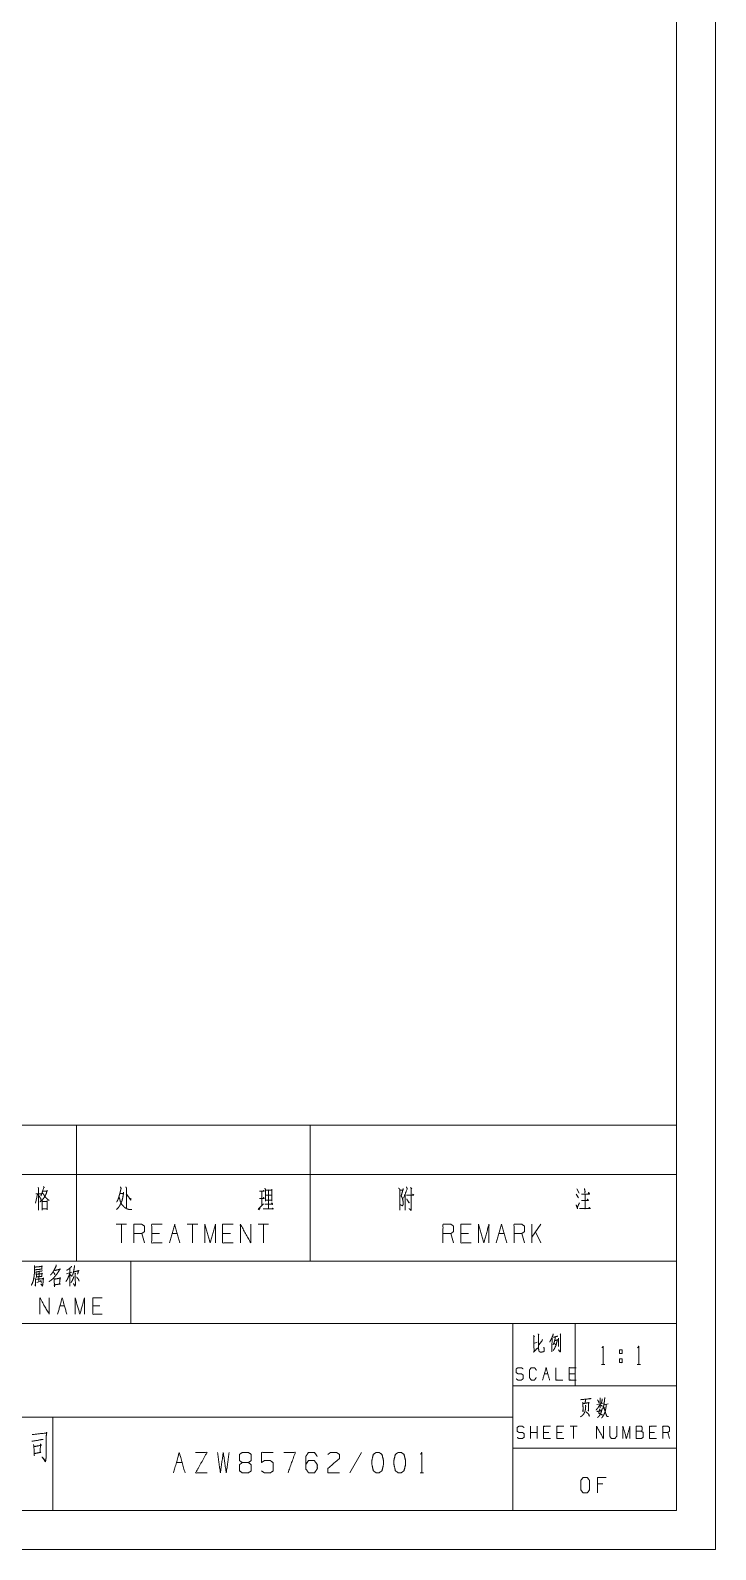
# Model space of a CAD drawing. Header units: millimetres. Extents: x 0 to 420, y 0 to 297.
# Drawn here: x 332.1 to 420, y 0 to 194.9 of the extents above; entities that cross this region are included whole.
import ezdxf

# ---------------------------------------------------------------- set-up
doc = ezdxf.new("R2010")
doc.units = ezdxf.units.MM
doc.layers.add('101', color=7, linetype='Continuous', true_color=0xffffff)

msp = doc.modelspace()

# ---------------------------------------------------------------- linework, layer by layer
at = {"layer": '101', "color": 133, "linetype": 'Continuous', "lineweight": 18}
for p, q in [((420, 0), (420, 297)), ((415, 5), (415, 292)), ((235, 37), (415, 37)), ((345, 37), (345, 29)), ((235, 29), (415, 29)), ((394, 29), (394, 5)), ((402, 29), (402, 21)), ((394, 21), (415, 21)), ((285, 17), (394, 17)), ((335, 17), (335, 5)), ((394, 13), (415, 13)), ((25, 5), (415, 5)), ((235, 5), (415, 5)), ((0, 0), (420, 0))]:
    msp.add_line(p, q, dxfattribs=at)
at = {"layer": '101', "color": 72, "linetype": 'Continuous', "lineweight": 18}
for p, q in [((313, 54.46), (338, 54.46)), ((338, 54.46), (368, 54.46)), ((338, 54.46), (338, 48.11)), ((368, 54.46), (415, 54.46)), ((368, 54.46), (368, 48.11)), ((415, 54.46), (415, 48.11)), ((313, 48.11), (338, 48.11)), ((338, 48.11), (368, 48.11)), ((338, 48.11), (338, 37)), ((368, 48.11), (368, 37)), ((368, 48.11), (415, 48.11)), ((415, 48.11), (415, 37)), ((333.02, 45.6), (332.74, 44.45)), ((343.6, 45.68), (344.03, 45.68)), ((361.81, 45.95), (361.81, 44.13)), ((362.25, 45.48), (363.03, 45.48)), ((379.52, 46.1), (379.87, 46.1)), ((380.17, 45.6), (380.17, 43.53)), ((380.84, 46.45), (381.02, 46.3)), ((402.12, 45.6), (402.42, 45.12)), ((402.21, 46.3), (402.51, 45.75)), ((344.45, 41.74), (343.11, 41.74)), ((343.78, 41.74), (343.78, 39.36)), ((353.56, 41.74), (352.21, 41.74)), ((352.88, 41.74), (352.88, 39.36)), ((362.66, 41.74), (361.32, 41.74)), ((361.99, 41.74), (361.99, 39.36)), ((396.41, 39.36), (396.41, 41.74)), ((397.58, 41.74), (396.41, 40.09)), ((346.73, 39.36), (346.39, 40.56)), ((348.67, 40.56), (347.66, 40.56)), ((350.27, 40.56), (350.94, 40.56)), ((357.77, 40.56), (356.76, 40.56)), ((386.37, 39.36), (386.04, 40.56)), ((388.31, 40.56), (387.31, 40.56)), ((392.19, 40.56), (392.87, 40.56)), ((395.48, 39.36), (395.14, 40.56)), ((397.58, 39.36), (396.91, 40.79)), ((313, 37), (338, 37)), ((333.22, 35.67), (333.2, 34.36)), ((336.72, 35.38), (337.43, 35.58)), ((338, 37), (368, 37)), ((368, 37), (415, 37)), ((332.92, 34.28), (333.47, 34.43)), ((335.89, 31.26), (336.48, 31.26)), ((341.01, 31.26), (340.12, 31.26)), ((396.78, 26.5), (397.1, 26.62)), ((405.37, 23.74), (405.8, 23.74)), ((407.69, 24.46), (407.69, 23.99)), ((407.69, 24.46), (408.02, 24.46)), ((409.93, 23.74), (410.35, 23.74)), ((398.04, 22.56), (398.48, 22.56)), ((401.88, 22.56), (401.21, 22.56)), ((404.78, 18.63), (405.57, 18.79)), ((405.68, 18.57), (406.23, 18.69)), ((396.24, 14.25), (396.24, 15.82)), ((397.13, 14.25), (397.13, 15.82)), ((402.22, 15.82), (401.33, 15.82)), ((401.78, 15.82), (401.78, 14.25)), ((397.13, 15.04), (396.24, 15.04)), ((398.6, 15.04), (397.94, 15.04)), ((400.3, 15.04), (399.63, 15.04)), ((412.18, 15.04), (411.51, 15.04)), ((414.1, 14.25), (413.88, 15.04)), ((374.57, 12.47), (373.09, 9.85)), ((350.83, 11.17), (351.57, 11.17)), ((382.08, 9.85), (382.55, 9.85)), ((405.52, 8.46), (404.84, 8.46))]:
    msp.add_line(p, q, dxfattribs=at)
for points, knots in [([(333.09, 46.45), (333.19, 46.35), (333.14, 46.43), (333.14, 43.53), (333.14, 45.65), (332.79, 45.65), (333.44, 45.65)], [0, 0, 0.023247, 0.037896, 0.500409, 0.839319, 0.895699, 1, 1]), ([(333.18, 45.43), (333.48, 44.95), (333.48, 45.02), (333.44, 44.83)], [0, 0, 0.668993, 0.75826, 1, 1]), ([(333.71, 46), (334.26, 46), (334.27, 46.1), (334.11, 45.62), (333.88, 45.18), (333.62, 44.85), (333.3, 44.6)], [0, 0, 0.220966, 0.26192, 0.463932, 0.667691, 0.836831, 1, 1]), ([(333.78, 46.58), (333.88, 46.43), (333.81, 46.45), (333.46, 45.37)], [0, 0, 0.132126, 0.186059, 1, 1]), ([(333.64, 45.78), (333.81, 45.55), (334.01, 45.25), (334.18, 45.05), (334.5, 44.8)], [0, 0, 0.21756, 0.48939, 0.692342, 1, 1]), ([(344.06, 45.85), (343.95, 45.12), (343.88, 44.9), (343.85, 44.73), (343.74, 44.55), (343.65, 44.35), (343.6, 44.2), (343.48, 44), (343.37, 43.85), (343.14, 43.63)], [0, 0, 0.296653, 0.392139, 0.46442, 0.547269, 0.635793, 0.700209, 0.795421, 0.869798, 1, 1]), ([(343.65, 46.55), (343.74, 46.33), (343.65, 46), (343.62, 45.83), (343.55, 45.6), (343.48, 45.35), (343.41, 45.12), (343.35, 44.93), (343.27, 44.77), (343.16, 44.6)], [0, 0, 0.116541, 0.278918, 0.364993, 0.478696, 0.603951, 0.71766, 0.817412, 0.901346, 1, 1]), ([(343.48, 45.2), (343.55, 45.02), (343.6, 44.83), (343.64, 44.65), (343.81, 44.3), (343.9, 44.2), (344.15, 43.95), (344.29, 43.83), (344.47, 43.73), (344.71, 43.65), (344.94, 43.65), (345.12, 43.63)], [0, 0, 0.075192, 0.15762, 0.228747, 0.384949, 0.438119, 0.578251, 0.653441, 0.734337, 0.837345, 0.928883, 1, 1]), ([(344.36, 46.53), (344.43, 46.35), (344.43, 43.83)], [0, 0, 0.06955, 1, 1]), ([(344.4, 45.65), (344.98, 44.85), (344.98, 45.08)], [0, 0, 0.814824, 1, 1]), ([(361.48, 45.05), (362.1, 45.05), (362.02, 45.2), (361.99, 45.08)], [0, 0, 0.676561, 0.857934, 1, 1]), ([(361.49, 45.98), (362.1, 45.98), (362.02, 46.08), (361.99, 45.95)], [0, 0, 0.704243, 0.847777, 1, 1]), ([(362.17, 46.38), (362.25, 46.22), (362.25, 44.73), (362.25, 44.85), (363.07, 44.85), (363.07, 44.73), (363.07, 46.22), (363.07, 46.13), (362.25, 46.13), (362.64, 46.13), (362.64, 43.73), (361.94, 43.73), (363.28, 43.73), (363.19, 43.78), (363.17, 43.83), (363.07, 43.67)], [0, 0, 0.016856, 0.162098, 0.174201, 0.252928, 0.265031, 0.410272, 0.419955, 0.498682, 0.536334, 0.76872, 0.837175, 0.967244, 0.977077, 0.982211, 1, 1]), ([(379.34, 46.38), (379.5, 46.22), (379.5, 43.53)], [0, 0, 0.074914, 1, 1]), ([(379.94, 46.33), (379.66, 45.37), (379.77, 45.2), (379.84, 45.02), (379.91, 44.68), (379.91, 44.25), (379.84, 44.1), (379.59, 44.23)], [0, 0, 0.379822, 0.458229, 0.530553, 0.667378, 0.830233, 0.893776, 1, 1]), ([(380.33, 46.53), (380.44, 46.3), (379.96, 45.08)], [0, 0, 0.159107, 1, 1]), ([(380.35, 45.48), (381.27, 45.48), (381.2, 45.62), (381.14, 45.5)], [0, 0, 0.752923, 0.888763, 1, 1]), ([(380.37, 45), (380.68, 44.48), (380.7, 44.58), (380.61, 44.6)], [0, 0, 0.760418, 0.886215, 1, 1]), ([(380.95, 46.35), (380.95, 43.53), (380.68, 43.75)], [0, 0, 0.890401, 1, 1]), ([(403.26, 45.6), (403.26, 43.75), (402.55, 43.75), (403.94, 43.75), (403.8, 43.9), (403.71, 43.75)], [0, 0, 0.426906, 0.590047, 0.912256, 0.959823, 1, 1]), ([(402.78, 45.62), (403.84, 45.62), (403.71, 45.83), (403.66, 45.65)], [0, 0, 0.717261, 0.876328, 1, 1]), ([(402.8, 44.8), (403.68, 44.8), (403.59, 44.95), (403.5, 44.83)], [0, 0, 0.729813, 0.873574, 1, 1]), ([(403.17, 46.35), (403.26, 45.87), (403.27, 45.98), (403.22, 45.75)], [0, 0, 0.592181, 0.716658, 1, 1]), ([(333.62, 44.8), (333.62, 43.55), (333.62, 43.73), (334.26, 43.73), (334.26, 43.6), (334.26, 44.8), (334.26, 44.68), (333.69, 44.68)], [0, 0, 0.306605, 0.34953, 0.505604, 0.536265, 0.830605, 0.861265, 1, 1]), ([(361.57, 43.85), (361.41, 43.6), (361.34, 43.67), (362.02, 44.38)], [0, 0, 0.214427, 0.289033, 1, 1]), ([(362.17, 44.3), (363.17, 44.3), (363.1, 44.48), (363.03, 44.33)], [0, 0, 0.739673, 0.878255, 1, 1]), ([(402.12, 44.23), (402.3, 43.73), (402.27, 43.95), (402.53, 44.48)], [0, 0, 0.39393, 0.563113, 1, 1]), ([(345.38, 39.36), (345.38, 41.74), (346.39, 41.74), (346.73, 41.51), (346.73, 40.79), (346.39, 40.56), (345.38, 40.56)], [0, 0, 0.400951, 0.571036, 0.639278, 0.761673, 0.829915, 1, 1]), ([(349, 39.36), (347.66, 39.36), (347.66, 41.74), (349, 41.74)], [0, 0, 0.26539, 0.73461, 1, 1]), ([(349.94, 39.36), (350.61, 41.74), (351.28, 39.36)], [0, 0, 0.499999, 1, 1]), ([(354.49, 39.36), (354.49, 41.74), (355.16, 39.36), (355.83, 41.74), (355.83, 39.36)], [0, 0, 0.245192, 0.500001, 0.754808, 1, 1]), ([(358.11, 39.36), (356.76, 39.36), (356.76, 41.74), (358.11, 41.74)], [0, 0, 0.26539, 0.73461, 1, 1]), ([(359.04, 39.36), (359.04, 41.74), (360.38, 39.36), (360.38, 41.74)], [0, 0, 0.317574, 0.682426, 1, 1]), ([(385.03, 39.36), (385.03, 41.74), (386.04, 41.74), (386.37, 41.51), (386.37, 40.79), (386.04, 40.56), (385.03, 40.56)], [0, 0, 0.400952, 0.571031, 0.639278, 0.761674, 0.829922, 1, 1]), ([(388.65, 39.36), (387.31, 39.36), (387.31, 41.74), (388.65, 41.74)], [0, 0, 0.26539, 0.73461, 1, 1]), ([(389.58, 39.36), (389.58, 41.74), (390.25, 39.36), (390.93, 41.74), (390.93, 39.36)], [0, 0, 0.245192, 0.499999, 0.754808, 1, 1]), ([(394.14, 39.36), (394.14, 41.74), (395.14, 41.74), (395.48, 41.51), (395.48, 40.79), (395.14, 40.56), (394.14, 40.56)], [0, 0, 0.400951, 0.571036, 0.639278, 0.761673, 0.829915, 1, 1]), ([(332.63, 36.46), (332.64, 36.26), (332.64, 35.91), (332.63, 35.58), (332.61, 35.36), (332.58, 35.07), (332.53, 34.83), (332.49, 34.56), (332.42, 34.36), (332.35, 34.16), (332.22, 33.92)], [0, 0, 0.076503, 0.212087, 0.33934, 0.424292, 0.535105, 0.630037, 0.733301, 0.813245, 0.895183, 1, 1]), ([(332.67, 36.24), (333.64, 36.35), (333.59, 36.39), (333.55, 36), (333.63, 36), (332.66, 35.89)], [0, 0, 0.39108, 0.416924, 0.577585, 0.60892, 1, 1]), ([(333.63, 35.8), (333.58, 35.75), (333.19, 35.69), (332.97, 35.64), (332.77, 35.6)], [0, 0, 0.07226, 0.516589, 0.766867, 1, 1]), ([(332.85, 35.49), (332.86, 35.34), (332.89, 34.89), (332.88, 35), (333.61, 35.07), (333.55, 35.07), (333.59, 35.47), (333.63, 35.4), (332.86, 35.34)], [0, 0, 0.056492, 0.217482, 0.258029, 0.525926, 0.548635, 0.694164, 0.720796, 1, 1]), ([(335.2, 35.84), (335.25, 35.82), (335.95, 35.98), (335.9, 36.02), (335.78, 35.8), (335.64, 35.56), (335.5, 35.36), (335.34, 35.16), (335.17, 34.96), (334.98, 34.76), (334.78, 34.58), (334.62, 34.47), (334.5, 34.36)], [0, 0, 0.017093, 0.254607, 0.275864, 0.359629, 0.452278, 0.53264, 0.616084, 0.70281, 0.792986, 0.881828, 0.944963, 1, 1]), ([(335.42, 36.53), (335.4, 36.37), (335.22, 36.02), (335.11, 35.8), (334.98, 35.6), (334.83, 35.38), (334.67, 35.22)], [0, 0, 0.101774, 0.363754, 0.525154, 0.678922, 0.85608, 1, 1]), ([(335.03, 35.6), (335.06, 35.58), (335.23, 35.38), (335.25, 35.27), (335.19, 35.42)], [0, 0, 0.066028, 0.519581, 0.712132, 1, 1]), ([(337.15, 35.47), (337.06, 35.18), (336.95, 34.94), (336.86, 34.69), (336.76, 34.56), (336.65, 34.39)], [0, 0, 0.251918, 0.474135, 0.691326, 0.826694, 1, 1]), ([(337.37, 36.35), (337.34, 36.26), (337.14, 36.09), (336.92, 35.93), (336.73, 35.84)], [0, 0, 0.111856, 0.433088, 0.752703, 1, 1]), ([(337.15, 36.02), (337.17, 34.28), (337.18, 33.79), (337.15, 33.88), (337.17, 34.08)], [0, 0, 0.691283, 0.883884, 0.921006, 1, 1]), ([(337.17, 35.31), (337.37, 35.14), (337.42, 35.05)], [0, 0, 0.729109, 1, 1]), ([(337.78, 36.44), (337.76, 36.33), (337.68, 35.87), (337.62, 35.56), (337.51, 35.18)], [0, 0, 0.086565, 0.451629, 0.696477, 1, 1]), ([(337.81, 35.49), (337.89, 35.38), (337.85, 35.4), (337.87, 34.23), (337.87, 33.94), (337.85, 33.79), (337.61, 34.14), (337.85, 33.83)], [0, 0, 0.051678, 0.066298, 0.513635, 0.623349, 0.682727, 0.848098, 1, 1]), ([(337.65, 35.64), (338.35, 35.8), (338.29, 35.82), (338.15, 35.34)], [0, 0, 0.557066, 0.608364, 1, 1]), ([(332.72, 34.85), (332.74, 34.65), (332.75, 34.14), (332.74, 33.81), (332.72, 33.9), (332.75, 34.12)], [0, 0, 0.147471, 0.523364, 0.768667, 0.835021, 1, 1]), ([(332.75, 34.67), (333.81, 34.78), (333.78, 34.85), (333.77, 34.74), (333.72, 34.23), (333.7, 34.03), (333.64, 33.81), (333.44, 34.1), (333.66, 33.88)], [0, 0, 0.374083, 0.399749, 0.43883, 0.61759, 0.687458, 0.767887, 0.891105, 1, 1]), ([(333.42, 34.56), (333.49, 34.39), (333.52, 34.25)], [0, 0, 0.579215, 1, 1]), ([(335.11, 34.81), (335.14, 34.74), (335.17, 34.19), (335.19, 34.12), (335.19, 33.72), (335.17, 33.9), (335.17, 33.97), (335.94, 34.08), (335.84, 34.08), (335.92, 34.89), (335.95, 34.85), (335.9, 34.83), (335.15, 34.69)], [0, 0, 0.018828, 0.160986, 0.178485, 0.280676, 0.326272, 0.343303, 0.542024, 0.566111, 0.777126, 0.791033, 0.804348, 1, 1]), ([(337.67, 35.03), (337.65, 34.92), (337.48, 34.52), (337.31, 34.25)], [0, 0, 0.129619, 0.632946, 1, 1]), ([(338.03, 34.96), (338.31, 34.61), (338.35, 34.43)], [0, 0, 0.711821, 1, 1]), ([(333.33, 30.2), (333.33, 32.3), (334.51, 30.2), (334.51, 32.3)], [0, 0, 0.317574, 0.682426, 1, 1]), ([(337.85, 30.2), (337.85, 32.3), (338.45, 30.2), (339.04, 32.3), (339.04, 30.2)], [0, 0, 0.245192, 0.5, 0.754808, 1, 1]), ([(341.3, 30.2), (340.12, 30.2), (340.12, 32.3), (341.3, 32.3)], [0, 0, 0.265389, 0.734611, 1, 1]), ([(396.62, 27.47), (396.76, 27.35), (396.68, 27.39), (396.71, 25.4), (396.62, 25.32), (397.17, 25.88)], [0, 0, 0.060255, 0.090729, 0.71461, 0.752496, 1, 1]), ([(397.22, 27.7), (397.34, 27.55), (397.29, 27.59), (397.29, 26.72), (397.29, 26.04), (397.29, 25.94), (397.31, 25.54), (397.35, 25.44), (397.41, 25.38), (397.54, 25.34), (397.8, 25.36), (397.99, 25.42), (398.01, 25.44), (397.98, 25.98)], [0, 0, 0.050887, 0.067371, 0.30486, 0.491459, 0.519732, 0.627242, 0.657953, 0.681265, 0.71898, 0.791172, 0.845841, 0.852765, 1, 1]), ([(399.18, 27.7), (399.16, 27.59), (398.99, 27.14), (398.84, 26.87), (398.72, 26.62)], [0, 0, 0.089072, 0.504979, 0.766001, 1, 1]), ([(399.19, 27.28), (399.22, 27.26), (399.25, 27.26), (399.76, 27.39), (399.72, 27.39), (399.65, 27.35)], [0, 0, 0.049781, 0.090425, 0.822292, 0.883256, 1, 1]), ([(400.07, 27.68), (400.13, 27.59), (400.1, 27.57), (400.12, 25.52), (400.12, 25.5), (400.1, 25.38), (400.07, 25.34), (399.84, 25.65), (400.07, 25.36), (400.1, 25.44)], [0, 0, 0.031372, 0.042462, 0.676473, 0.682877, 0.721567, 0.737252, 0.857566, 0.97283, 1, 1]), ([(397.29, 26.23), (397.72, 26.77), (397.79, 26.95)], [0, 0, 0.77398, 1, 1]), ([(399.02, 27.14), (399, 25.38), (398.99, 25.5), (398.99, 25.52), (399, 25.71)], [0, 0, 0.841012, 0.900786, 0.910681, 1, 1]), ([(399.43, 27.22), (399.44, 27.18), (399.37, 26.89), (399.3, 26.62), (399.22, 26.43), (399.16, 26.29)], [0, 0, 0.044891, 0.350478, 0.63559, 0.840224, 1, 1]), ([(399.43, 26.83), (399.72, 26.89), (399.69, 26.95), (399.66, 26.72), (399.6, 26.52), (399.57, 26.35), (399.52, 26.19), (399.44, 26.04), (399.37, 25.88), (399.3, 25.75), (399.22, 25.61), (399.16, 25.54)], [0, 0, 0.158182, 0.194476, 0.315843, 0.429568, 0.518472, 0.611327, 0.697145, 0.792857, 0.869066, 0.954883, 1, 1]), ([(399.28, 26.52), (399.41, 26.39), (399.44, 26.29)], [0, 0, 0.6273, 1, 1]), ([(399.85, 27.12), (399.88, 27.08), (399.85, 27.06), (399.85, 26.06), (399.84, 26.17), (399.85, 26.29)], [0, 0, 0.038712, 0.066084, 0.824707, 0.904517, 1, 1]), ([(405.44, 25.91), (405.59, 26.11), (405.59, 23.74)], [0, 0, 0.093487, 1, 1]), ([(407.69, 25.16), (407.69, 25.64), (408.02, 25.64), (408.02, 25.16), (407.69, 25.16)], [0, 0, 0.292916, 0.5, 0.792916, 1, 1]), ([(410, 25.91), (410.14, 26.11), (410.14, 23.74)], [0, 0, 0.093487, 1, 1]), ([(408.02, 24.46), (408.02, 23.99), (407.69, 23.99)], [0, 0, 0.585831, 1, 1]), ([(394.41, 21.91), (394.63, 21.76), (395.09, 21.76), (395.31, 21.93), (395.31, 22.39), (395.09, 22.56), (394.64, 22.56), (394.41, 22.71), (394.41, 23.19), (394.64, 23.34), (395.09, 23.34), (395.31, 23.19)], [0, 0, 0.068029, 0.184052, 0.254519, 0.372336, 0.442804, 0.555843, 0.62637, 0.748396, 0.818923, 0.931962, 1, 1]), ([(397, 22.08), (396.77, 21.76), (396.34, 21.76), (396.12, 22.08), (396.12, 23.02), (396.34, 23.34), (396.78, 23.34), (397.01, 23.02)], [0, 0, 0.114571, 0.243364, 0.357935, 0.638587, 0.753157, 0.885429, 1, 1]), ([(397.81, 21.76), (398.26, 23.34), (398.7, 21.76)], [0, 0, 0.499998, 1, 1]), ([(399.51, 23.34), (399.51, 21.76), (400.4, 21.76)], [0, 0, 0.638737, 1, 1]), ([(402.1, 21.76), (401.21, 21.76), (401.21, 23.34), (402.1, 23.34)], [0, 0, 0.265388, 0.734612, 1, 1]), ([(405.77, 19.52), (405.77, 19.39), (405.76, 19.17), (405.71, 18.88), (405.67, 18.57), (405.61, 18.32), (405.54, 18.09), (405.52, 18.03)], [0, 0, 0.081859, 0.232245, 0.425429, 0.632112, 0.800316, 0.957949, 1, 1]), ([(403.31, 18.53), (403.34, 18.4), (403.33, 18.36), (403.31, 18.07), (403.27, 17.82), (403.23, 17.68), (403.15, 17.53), (403.07, 17.39), (402.92, 17.22), (402.77, 17.1), (402.66, 17.04)], [0, 0, 0.073225, 0.098424, 0.26494, 0.409696, 0.496582, 0.589746, 0.686975, 0.813798, 0.923947, 1, 1]), ([(402.68, 19.23), (404.03, 19.37), (403.97, 19.39), (403.83, 19.37)], [0, 0, 0.865805, 0.905503, 1, 1]), ([(402.95, 18.9), (402.98, 18.73), (402.99, 18.3), (402.99, 17.72), (402.98, 17.8), (402.98, 17.95)], [0, 0, 0.119124, 0.427226, 0.837796, 0.897358, 1, 1]), ([(402.98, 18.73), (403.77, 18.86), (403.72, 18.9), (403.71, 18.55), (403.71, 18.17), (403.69, 17.95), (403.68, 17.76), (403.67, 17.84), (403.69, 18.03)], [0, 0, 0.351984, 0.378534, 0.533493, 0.697426, 0.797814, 0.880033, 0.917028, 1, 1]), ([(403.3, 19.29), (403.33, 19.17), (403.23, 18.77)], [0, 0, 0.238945, 1, 1]), ([(403.39, 17.68), (403.59, 17.49), (403.71, 17.37), (403.77, 17.28), (403.81, 17.12), (403.72, 17.32)], [0, 0, 0.292982, 0.473564, 0.580848, 0.762106, 1, 1]), ([(405.19, 18.65), (405.05, 18.42), (404.92, 18.21), (404.79, 18.05), (404.66, 17.9)], [0, 0, 0.287233, 0.555137, 0.786183, 1, 1]), ([(404.78, 17.72), (405.41, 17.86), (405.42, 18.05), (405.42, 17.97), (405.35, 17.72), (405.25, 17.45), (405.14, 17.24), (405.03, 17.12), (404.92, 16.99), (404.85, 16.93)], [0, 0, 0.304469, 0.392577, 0.431617, 0.55371, 0.68947, 0.798366, 0.878841, 0.95475, 1, 1]), ([(404.86, 19.21), (405, 18.98), (405.03, 18.84)], [0, 0, 0.640218, 1, 1]), ([(405.16, 18.07), (405, 17.49), (405.1, 17.45), (405.22, 17.41), (405.33, 17.35), (405.48, 17.26)], [0, 0, 0.529111, 0.626299, 0.735529, 0.852099, 1, 1]), ([(405.17, 19.48), (405.2, 19.33), (405.2, 18.19), (405.17, 18.34), (405.2, 18.46)], [0, 0, 0.094654, 0.823642, 0.918295, 1, 1]), ([(405.2, 18.61), (405.38, 18.48), (405.46, 18.38)], [0, 0, 0.613114, 1, 1]), ([(405.46, 19.33), (405.46, 19.23), (405.35, 18.75)], [0, 0, 0.174306, 1, 1]), ([(405.98, 18.57), (405.93, 18.21), (405.89, 17.97), (405.85, 17.76), (405.79, 17.57), (405.67, 17.32), (405.57, 17.14), (405.45, 16.97), (405.36, 16.89)], [0, 0, 0.194372, 0.332632, 0.448613, 0.555646, 0.70616, 0.822691, 0.933849, 1, 1]), ([(405.65, 18.3), (405.68, 18.26), (405.83, 17.68), (405.93, 17.41), (406.04, 17.12), (406.06, 17.06), (406.28, 17.08), (406.06, 17.1), (405.99, 17.22)], [0, 0, 0.026719, 0.341744, 0.493482, 0.655463, 0.691641, 0.807838, 0.924035, 1, 1]), ([(394.53, 14.4), (394.75, 14.25), (395.21, 14.25), (395.43, 14.41), (395.43, 14.88), (395.21, 15.04), (394.76, 15.04), (394.53, 15.19), (394.53, 15.67), (394.76, 15.82), (395.21, 15.82), (395.43, 15.67)], [0, 0, 0.068036, 0.184055, 0.25452, 0.372334, 0.442799, 0.555845, 0.626371, 0.748393, 0.818918, 0.931964, 1, 1]), ([(398.83, 14.25), (397.94, 14.25), (397.94, 15.82), (398.83, 15.82)], [0, 0, 0.265394, 0.734606, 1, 1]), ([(400.52, 14.25), (399.63, 14.25), (399.63, 15.82), (400.52, 15.82)], [0, 0, 0.265394, 0.734606, 1, 1]), ([(404.73, 14.25), (404.73, 15.82), (405.62, 14.25), (405.62, 15.82)], [0, 0, 0.317573, 0.682427, 1, 1]), ([(406.42, 15.82), (406.42, 14.56), (406.63, 14.25), (407.08, 14.25), (407.31, 14.56), (407.31, 15.82)], [0, 0, 0.337149, 0.438598, 0.557784, 0.662851, 1, 1]), ([(408.12, 14.25), (408.12, 15.82), (408.56, 14.25), (409.01, 15.82), (409.01, 14.25)], [0, 0, 0.245192, 0.5, 0.754808, 1, 1]), ([(409.82, 15.19), (409.82, 15.82), (410.48, 15.82), (410.59, 15.67), (410.59, 15.36), (410.48, 15.19), (409.82, 15.19), (409.82, 14.25), (410.47, 14.25), (410.7, 14.4), (410.7, 15.04), (410.48, 15.19)], [0, 0, 0.115916, 0.238849, 0.272472, 0.33043, 0.366587, 0.48952, 0.663395, 0.784172, 0.83349, 0.952457, 1, 1]), ([(412.4, 14.25), (411.51, 14.25), (411.51, 15.82), (412.4, 15.82)], [0, 0, 0.265394, 0.734606, 1, 1]), ([(413.21, 14.25), (413.21, 15.82), (413.88, 15.82), (414.1, 15.67), (414.1, 15.19), (413.88, 15.04), (413.21, 15.04)], [0, 0, 0.400946, 0.571033, 0.639276, 0.76167, 0.829914, 1, 1]), ([(332.27, 13.9), (333.73, 14.14), (333.58, 14.14), (333.31, 14.07)], [0, 0, 0.777945, 0.854701, 1, 1]), ([(332.34, 14.76), (334.22, 14.97), (334.17, 15.07), (334.14, 14.56), (334.14, 12.63), (334.12, 11.87), (334.09, 11.52), (334.05, 11.35), (334.02, 11.28), (333.61, 11.9), (334.02, 11.38)], [0, 0, 0.261649, 0.277493, 0.349233, 0.616764, 0.72192, 0.769813, 0.794637, 0.804771, 0.908172, 1, 1]), ([(332.51, 13.49), (332.56, 13.07), (332.61, 12.07), (332.58, 12.31), (333.46, 12.49), (333.34, 12.49), (333.41, 13.56), (333.48, 13.38), (332.58, 13.21)], [0, 0, 0.08584, 0.292105, 0.342087, 0.526357, 0.55147, 0.772215, 0.810799, 1, 1]), ([(354.77, 9.85), (353.29, 9.85), (354.77, 12.47), (353.29, 12.47)], [0, 0, 0.248062, 0.751938, 1, 1]), ([(356.11, 12.47), (356.47, 9.85), (356.84, 12.47), (357.23, 9.85), (357.6, 12.47)], [0, 0, 0.249745, 0.499742, 0.750003, 1, 1]), ([(359.29, 11.17), (358.94, 11.42), (358.94, 12.22), (359.29, 12.47), (360.06, 12.47), (360.43, 12.22), (360.43, 11.42), (360.06, 11.17), (359.29, 11.17), (358.92, 10.9), (358.92, 10.12), (359.29, 9.85), (360.06, 9.85), (360.43, 10.1), (360.43, 10.9), (360.06, 11.17)], [0, 0, 0.047573, 0.136085, 0.183658, 0.267814, 0.317165, 0.405677, 0.455028, 0.539184, 0.590296, 0.675756, 0.726869, 0.811025, 0.860375, 0.948888, 1, 1]), ([(361.75, 10.1), (362.12, 9.85), (362.88, 9.85), (363.25, 10.1), (363.25, 11.14), (362.88, 11.42), (362.12, 11.42), (361.75, 11.17), (361.75, 12.47), (363.25, 12.47)], [0, 0, 0.062228, 0.168343, 0.230571, 0.376816, 0.441265, 0.547381, 0.609609, 0.790491, 1, 1]), ([(365.15, 9.85), (366.08, 12.47), (364.6, 12.47)], [0, 0, 0.652467, 1, 1]), ([(367.43, 10.9), (367.78, 11.42), (368.54, 11.42), (368.91, 10.9), (368.91, 10.37), (368.54, 9.85), (367.78, 9.85), (367.43, 10.37), (367.43, 11.94), (367.78, 12.47), (368.54, 12.47), (368.91, 11.94)], [0, 0, 0.076965, 0.169762, 0.248074, 0.312018, 0.39033, 0.483127, 0.560092, 0.751926, 0.828892, 0.921688, 1, 1]), ([(370.26, 12.22), (370.61, 12.47), (371.37, 12.47), (371.74, 12.22), (371.74, 11.7), (370.24, 10.37), (370.26, 9.85), (371.74, 9.85)], [0, 0, 0.069692, 0.192977, 0.265273, 0.350227, 0.674741, 0.759753, 1, 1]), ([(376.83, 9.85), (377.2, 10.12), (377.4, 10.9), (377.4, 11.42), (377.2, 12.22), (376.83, 12.47), (376.46, 12.47), (376.09, 12.22), (375.9, 11.42), (375.92, 10.9), (376.09, 10.12), (376.46, 9.85), (376.83, 9.85)], [0, 0, 0.067525, 0.183969, 0.260581, 0.380939, 0.446136, 0.500306, 0.565503, 0.685861, 0.762526, 0.878305, 0.94583, 1, 1]), ([(379.66, 9.85), (380.03, 10.12), (380.23, 10.9), (380.23, 11.42), (380.03, 12.22), (379.66, 12.47), (379.29, 12.47), (378.92, 12.22), (378.72, 11.42), (378.74, 10.9), (378.92, 10.12), (379.29, 9.85), (379.66, 9.85)], [0, 0, 0.067525, 0.183971, 0.260584, 0.380944, 0.446141, 0.500306, 0.565504, 0.685864, 0.762529, 0.87831, 0.945835, 1, 1]), ([(382.16, 12.25), (382.31, 12.47), (382.31, 9.85)], [0, 0, 0.093489, 1, 1]), ([(402.99, 7.28), (403.55, 7.28), (403.83, 7.68), (403.83, 8.86), (403.55, 9.25), (402.99, 9.25), (402.7, 8.86), (402.7, 7.68), (402.99, 7.28)], [0, 0, 0.102683, 0.191619, 0.409477, 0.498413, 0.601096, 0.691619, 0.909477, 1, 1]), ([(404.84, 7.28), (404.84, 9.25), (405.95, 9.25)], [0, 0, 0.638735, 1, 1])]:
    msp.add_open_spline(points, degree=1, knots=knots, dxfattribs=at)
for points in [[(391.86, 39.36), (392.53, 41.74), (393.2, 39.36)], [(335.59, 30.2), (336.18, 32.3), (336.78, 30.2)], [(350.46, 9.85), (351.2, 12.47), (351.94, 9.85)]]:
    msp.add_open_spline(points, degree=1, dxfattribs=at)

doc.saveas('drawing.dxf')
